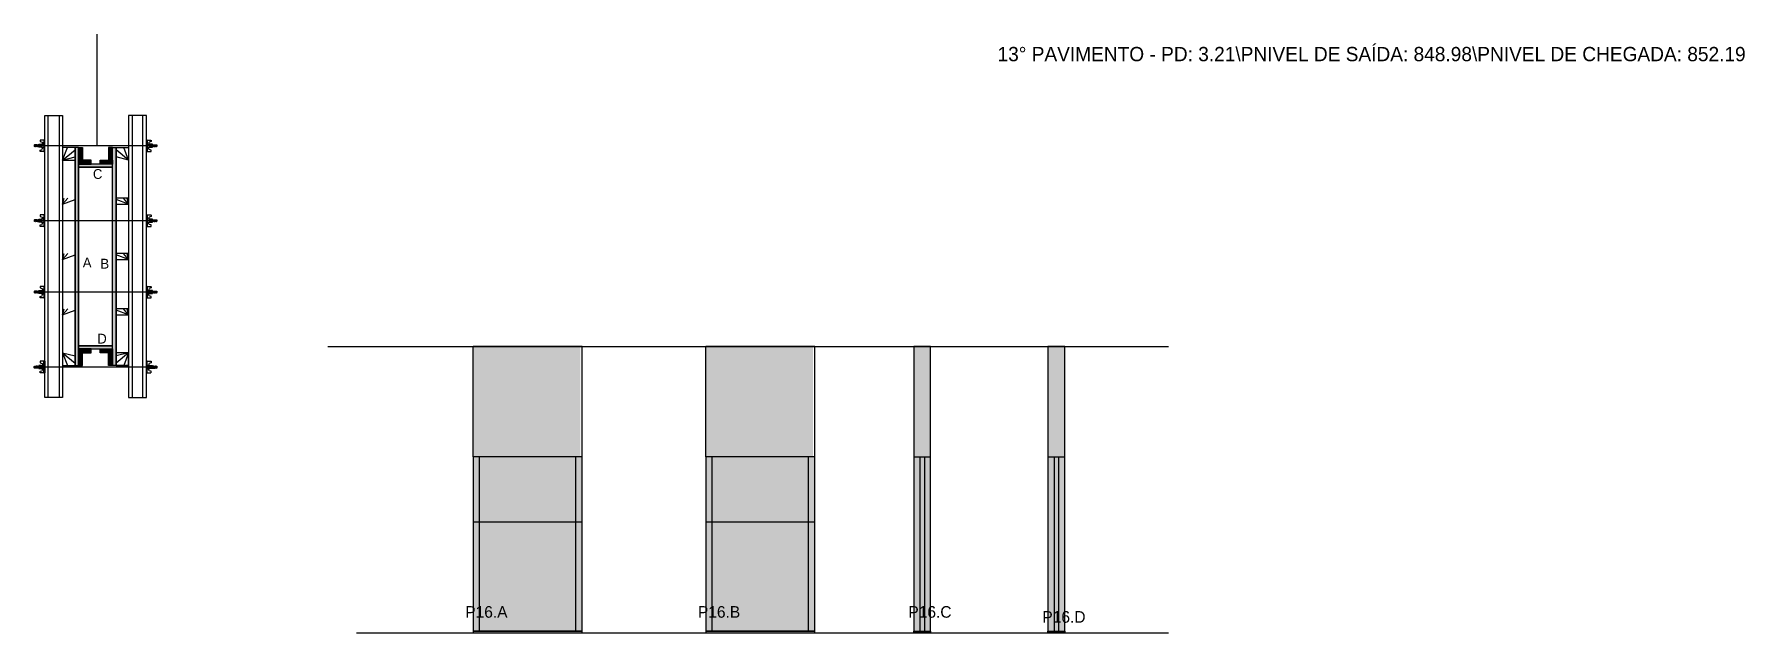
# Model space of a CAD drawing. Header units: metres. Extents: x 2916 to 4834, y 7594 to 8264.
import ezdxf

# ---------------------------------------------------------------- set-up
doc = ezdxf.new("R2010")
doc.units = ezdxf.units.M
for name, color, linetype in [('CHAPA', 7, 'Continuous'), ('COTA', 7, 'Continuous'), ('Hachura', 7, 'Continuous'), ('Madeira', 7, 'Continuous'), ('NOMENCLATURA', 7, 'Continuous'), ('Nível', 7, 'Continuous'), ('Painéis', 7, 'Continuous'), ('Perfil Metálico', 7, 'Continuous'), ('SARR_2.2x7', 7, 'Continuous'), ('SARRAFO', 7, 'Continuous'), ('Texto Seção', 7, 'Continuous'), ('TEXTO_GERAL', 7, 'Continuous')]:
    doc.layers.add(name, color=color, linetype=linetype)

msp = doc.modelspace()

# ---------------------------------------------------------------- hatches: boundary and pattern name
at = {"layer": 'COTA'}
h = msp.add_hatch(color=7, dxfattribs=at)
h.dxf.hatch_style = 1
h.paths.add_polyline_path([(3408.5, 7914.5), (3408.5, 7790.5), (3408.5, 7790.5), (3528.5, 7790.5), (3528.5, 7790.5), (3528.5, 7914.5), (3528.5, 7914.5), (3408.5, 7914.5)])
h = msp.add_hatch(color=7, dxfattribs=at)
h.dxf.hatch_style = 1
h.paths.add_polyline_path([(3669.4, 7914.5), (3669.4, 7790.5), (3669.4, 7790.5), (3789.4, 7790.5), (3789.4, 7790.5), (3789.4, 7914.5), (3789.4, 7914.5), (3669.4, 7914.5)])
h = msp.add_hatch(color=7, dxfattribs=at)
h.dxf.hatch_style = 1
h.paths.add_polyline_path([(3921.2, 7790.5), (3921.2, 7914.5), (3921.2, 7914.5), (3902.2, 7914.5), (3902.2, 7914.5), (3902.2, 7790.5), (3902.2, 7790.5), (3921.2, 7790.5), (3921.2, 7790.5)])
h = msp.add_hatch(color=7, dxfattribs=at)
h.dxf.hatch_style = 1
h.paths.add_polyline_path([(4071.7, 7790.5), (4071.7, 7914.5), (4071.7, 7914.5), (4052.7, 7914.5), (4052.7, 7914.5), (4052.7, 7790.5), (4052.7, 7790.5), (4071.7, 7790.5), (4071.7, 7790.5)])
at = {"layer": 'Hachura'}
h = msp.add_hatch(color=7, dxfattribs=at)
h.dxf.hatch_style = 1
h.paths.add_polyline_path([(2966.2, 8137.2), (2962.2, 8137.2), (2962.2, 8137.2), (2962.2, 7893.2), (2962.2, 7893.2), (2966.2, 7893.2), (2966.2, 7893.2), (2966.2, 8137.2)])
h = msp.add_hatch(color=7, dxfattribs=at)
h.dxf.hatch_style = 1
h.paths.add_polyline_path([(2966.2, 8137.2), (2962.2, 8137.2), (2962.2, 8137.2), (2962.2, 7893.2), (2962.2, 7893.2), (2966.2, 7893.2), (2966.2, 7893.2), (2966.2, 8137.2)])
h = msp.add_hatch(color=7, dxfattribs=at)
h.dxf.hatch_style = 1
h.paths.add_polyline_path([(2966.2, 8123.2), (2970.6, 8123.2), (2970.6, 8123.2), (2970.6, 8137.2), (2970.6, 8137.2), (2966.2, 8137.2), (2966.2, 8137.2), (2966.2, 8123.2)])
h = msp.add_hatch(color=7, dxfattribs=at)
h.dxf.hatch_style = 1
h.paths.add_polyline_path([(3004.2, 8123.2), (2999.8, 8123.2), (2999.8, 8123.2), (2999.8, 8137.2), (2999.8, 8137.2), (3004.2, 8137.2), (3004.2, 8137.2), (3004.2, 8123.2)])
h = msp.add_hatch(color=7, dxfattribs=at)
h.dxf.hatch_style = 1
h.paths.add_polyline_path([(3004.2, 8137.2), (3008.2, 8137.2), (3008.2, 8137.2), (3008.2, 7893.2), (3008.2, 7893.2), (3004.2, 7893.2), (3004.2, 7893.2), (3004.2, 8137.2)])
h = msp.add_hatch(color=7, dxfattribs=at)
h.dxf.hatch_style = 1
h.paths.add_polyline_path([(3004.2, 8137.2), (3008.2, 8137.2), (3008.2, 8137.2), (3008.2, 7893.2), (3008.2, 7893.2), (3004.2, 7893.2), (3004.2, 7893.2), (3004.2, 8137.2)])
h = msp.add_hatch(color=7, dxfattribs=at)
h.dxf.hatch_style = 1
h.paths.add_polyline_path([(2966.2, 8118.8), (2966.2, 8123.2), (2966.2, 8123.2), (2980.2, 8123.2), (2980.2, 8123.2), (2980.2, 8118.8), (2980.2, 8118.8), (2966.2, 8118.8)])
h = msp.add_hatch(color=7, dxfattribs=at)
h.dxf.hatch_style = 1
h.paths.add_polyline_path([(3004.2, 8115.2), (3004.2, 8118.8), (3004.2, 8118.8), (2966.2, 8118.8), (2966.2, 8118.8), (2966.2, 8115.2), (2966.2, 8115.2), (3004.2, 8115.2)])
h = msp.add_hatch(color=7, dxfattribs=at)
h.dxf.hatch_style = 1
h.paths.add_polyline_path([(3004.2, 8115.2), (3004.2, 8118.8), (3004.2, 8118.8), (2966.2, 8118.8), (2966.2, 8118.8), (2966.2, 8115.2), (2966.2, 8115.2), (3004.2, 8115.2)])
h = msp.add_hatch(color=7, dxfattribs=at)
h.dxf.hatch_style = 1
h.paths.add_polyline_path([(3004.2, 8118.8), (3004.2, 8123.2), (3004.2, 8123.2), (2990.2, 8123.2), (2990.2, 8123.2), (2990.2, 8118.8), (2990.2, 8118.8), (3004.2, 8118.8)])
h = msp.add_hatch(color=7, dxfattribs=at)
h.dxf.hatch_style = 1
h.paths.add_polyline_path([(3004.2, 7911.6), (3004.2, 7915.2), (3004.2, 7915.2), (2966.2, 7915.2), (2966.2, 7915.2), (2966.2, 7911.6), (2966.2, 7911.6), (3004.2, 7911.6)])
h = msp.add_hatch(color=7, dxfattribs=at)
h.dxf.hatch_style = 1
h.paths.add_polyline_path([(3004.2, 7911.6), (3004.2, 7915.2), (3004.2, 7915.2), (2966.2, 7915.2), (2966.2, 7915.2), (2966.2, 7911.6), (2966.2, 7911.6), (3004.2, 7911.6)])
h = msp.add_hatch(color=7, dxfattribs=at)
h.dxf.hatch_style = 1
h.paths.add_polyline_path([(2966.2, 7907.2), (2966.2, 7911.6), (2966.2, 7911.6), (2980.2, 7911.6), (2980.2, 7911.6), (2980.2, 7907.2), (2980.2, 7907.2), (2966.2, 7907.2)])
h = msp.add_hatch(color=7, dxfattribs=at)
h.dxf.hatch_style = 1
h.paths.add_polyline_path([(2966.2, 7907.2), (2970.6, 7907.2), (2970.6, 7907.2), (2970.6, 7893.2), (2970.6, 7893.2), (2966.2, 7893.2), (2966.2, 7893.2), (2966.2, 7907.2)])
h = msp.add_hatch(color=7, dxfattribs=at)
h.dxf.hatch_style = 1
h.paths.add_polyline_path([(3004.2, 7907.2), (3004.2, 7911.6), (3004.2, 7911.6), (2990.2, 7911.6), (2990.2, 7911.6), (2990.2, 7907.2), (2990.2, 7907.2), (3004.2, 7907.2)])
h = msp.add_hatch(color=7, dxfattribs=at)
h.dxf.hatch_style = 1
h.paths.add_polyline_path([(3004.2, 7907.2), (2999.8, 7907.2), (2999.8, 7907.2), (2999.8, 7893.2), (2999.8, 7893.2), (3004.2, 7893.2), (3004.2, 7893.2), (3004.2, 7907.2)])
h = msp.add_hatch(color=7, dxfattribs=at)
h.dxf.hatch_style = 1
h.paths.add_polyline_path([(3408.5, 7790.5), (3408.5, 7717.5), (3408.5, 7717.5), (3530.5, 7717.5), (3530.5, 7717.5), (3530.5, 7790.5), (3530.5, 7790.5), (3408.5, 7790.5)])
h = msp.add_hatch(color=7, dxfattribs=at)
h.dxf.hatch_style = 1
h.paths.add_polyline_path([(3669.4, 7790.5), (3669.4, 7717.5), (3669.4, 7717.5), (3791.4, 7717.5), (3791.4, 7717.5), (3791.4, 7790.5), (3791.4, 7790.5), (3669.4, 7790.5)])
h = msp.add_hatch(color=7, dxfattribs=at)
h.dxf.hatch_style = 1
h.paths.add_polyline_path([(3921.2, 7593.5), (3921.2, 7790.5), (3921.2, 7790.5), (3902.2, 7790.5), (3902.2, 7790.5), (3902.2, 7593.5), (3902.2, 7593.5), (3921.2, 7593.5), (3921.2, 7593.5)])
h = msp.add_hatch(color=7, dxfattribs=at)
h.dxf.hatch_style = 1
h.paths.add_polyline_path([(4071.7, 7593.5), (4071.7, 7790.5), (4071.7, 7790.5), (4052.7, 7790.5), (4052.7, 7790.5), (4052.7, 7593.5), (4052.7, 7593.5), (4071.7, 7593.5), (4071.7, 7593.5)])
h = msp.add_hatch(color=7, dxfattribs=at)
h.dxf.hatch_style = 1
h.paths.add_polyline_path([(3530.5, 7717.5), (3408.5, 7717.5), (3408.5, 7717.5), (3408.5, 7593.5), (3408.5, 7593.5), (3530.5, 7593.5), (3530.5, 7593.5), (3530.5, 7717.5)])
h = msp.add_hatch(color=7, dxfattribs=at)
h.dxf.hatch_style = 1
h.paths.add_polyline_path([(3791.4, 7717.5), (3669.4, 7717.5), (3669.4, 7717.5), (3669.4, 7593.5), (3669.4, 7593.5), (3791.4, 7593.5), (3791.4, 7593.5), (3791.4, 7717.5)])

# ---------------------------------------------------------------- linework, layer by layer
at = {"layer": 'CHAPA', "color": 7, "lineweight": 25}
for points in [[(2966.2, 8137.2), (2962.2, 8137.2), (2962.2, 7893.2), (2966.2, 7893.2)], [(2966.2, 8137.2), (2962.2, 8137.2), (2962.2, 7893.2), (2966.2, 7893.2)], [(3004.2, 8137.2), (3008.2, 8137.2), (3008.2, 7893.2), (3004.2, 7893.2)], [(3004.2, 8137.2), (3008.2, 8137.2), (3008.2, 7893.2), (3004.2, 7893.2)], [(3004.2, 8115.2), (3004.2, 8118.8), (2966.2, 8118.8), (2966.2, 8115.2)], [(3004.2, 8115.2), (3004.2, 8118.8), (2966.2, 8118.8), (2966.2, 8115.2)], [(3004.2, 7911.6), (3004.2, 7915.2), (2966.2, 7915.2), (2966.2, 7911.6)], [(3004.2, 7911.6), (3004.2, 7915.2), (2966.2, 7915.2), (2966.2, 7911.6)]]:
    msp.add_lwpolyline(points, close=True, dxfattribs=at)
at = {"layer": 'COTA', "color": 7, "lineweight": 25}
for p, q in [((3530.5, 7914.5), (3408.5, 7914.5)), ((3408.5, 7790.5), (3408.5, 7914.5)), ((3530.5, 7790.5), (3530.5, 7914.5)), ((3791.4, 7914.5), (3669.4, 7914.5)), ((3669.4, 7790.5), (3669.4, 7914.5)), ((3791.4, 7790.5), (3791.4, 7914.5))]:
    msp.add_line(p, q, dxfattribs=at)
for points in [[(3921.2, 7790.5), (3921.2, 7914.5), (3902.2, 7914.5), (3902.2, 7790.5)], [(4071.7, 7790.5), (4071.7, 7914.5), (4052.7, 7914.5), (4052.7, 7790.5)]]:
    msp.add_lwpolyline(points, dxfattribs=at)
at = {"layer": 'Defpoints', "color": 7, "lineweight": 25}
msp.add_line((2987.1, 8139.2), (2987.1, 8264.2), dxfattribs=at)
at = {"layer": 'Hachura', "color": 7, "lineweight": 25}
for p, q in [((2916.7, 8140.3), (2916.4, 8139.9)), ((2916.4, 8139.9), (2916.4, 8138.7)), ((2916.7, 8138.3), (2916.4, 8138.7)), ((2917, 8140.3), (2916.7, 8140.3)), ((2916.7, 8140.3), (2916.7, 8140.3)), ((2916.7, 8138.3), (2916.7, 8140.3)), ((2917.4, 8138.3), (2916.7, 8139.6)), ((2917.3, 8138.2), (2916.7, 8139.4)), ((2916.7, 8138.8), (2917.1, 8138.2)), ((2916.7, 8138.6), (2916.8, 8138.3)), ((2916.8, 8138.3), (2916.7, 8138.3)), ((2917, 8140.3), (2918, 8138.3)), ((2917, 8140.3), (2918, 8138.3)), ((2917.1, 8140.3), (2918.2, 8138.2)), ((2918.4, 8138.2), (2917.4, 8140.4)), ((2917.4, 8138.3), (2918, 8138.3)), ((2918.2, 8140.3), (2917.6, 8140.3)), ((2918.5, 8138.3), (2917.6, 8140.3)), ((2918.2, 8140.3), (2919.2, 8138.3)), ((2918.3, 8140.3), (2919.4, 8138.2)), ((2919.6, 8138.2), (2918.5, 8140.4)), ((2919.2, 8138.3), (2918.5, 8138.3)), ((2919.4, 8140.3), (2918.7, 8140.3)), ((2919.7, 8138.3), (2918.7, 8140.3)), ((2918.9, 8140.3), (2918.7, 8140.3)), ((2919.4, 8140.3), (2920.3, 8138.3)), ((2919.5, 8140.3), (2920.5, 8138.2)), ((2920.8, 8138.2), (2919.7, 8140.4)), ((2919.9, 8138.3), (2919.7, 8138.3)), ((2920.5, 8140.3), (2919.9, 8140.3)), ((2920.8, 8138.3), (2919.9, 8140.3)), ((2919.9, 8138.3), (2920.3, 8138.3)), ((2920.5, 8140.3), (2921.5, 8138.3)), ((2920.8, 8138.3), (2921.5, 8138.3)), ((2921.5, 8139.1), (2920.9, 8140.4)), ((2921.5, 8139.4), (2921, 8140.3)), ((2921.5, 8140.3), (2921, 8140.3)), ((3053, 8139.2), (2921.2, 8139.2)), ((2921.5, 8137.6), (2921.5, 8140.9)), ((2921.5, 8140.9), (2924.7, 8140.9)), ((2921.5, 8139.9), (2924.7, 8139.9)), ((2921.5, 8138.3), (2924.7, 8138.3)), ((2924.7, 8137.6), (2921.5, 8137.6)), ((2921.6, 8137.6), (2921.6, 8140.9)), ((2923, 8145.7), (2923, 8144)), ((2923, 8144), (2925.2, 8143.4)), ((2923, 8134.5), (2925.2, 8135)), ((2923, 8132.8), (2923, 8134.5)), ((2927.3, 8132.8), (2923, 8132.8)), ((2928.2, 8145.7), (2923.1, 8145.7)), ((2924.7, 8141.2), (2924.7, 8137.3)), ((2927.3, 8141.2), (2924.7, 8141.2)), ((2924.7, 8137.3), (2924.7, 8137.6)), ((2924.7, 8137.3), (2924.7, 8137.6)), ((2924.7, 8137.3), (2927.3, 8137.3)), ((2927.3, 8139.5), (2925.3, 8139.5)), ((2925.3, 8139), (2927.3, 8139)), ((2925.5, 8143.1), (2925.5, 8141.2)), ((2925.5, 8135.4), (2925.5, 8137.3)), ((2927.3, 8145.7), (2927.3, 8132.8)), ((2927.3, 8145.7), (2927.3, 8140.5)), ((2927.3, 8145.5), (2928.2, 8145.5)), ((2927.3, 8145.3), (2928.2, 8145.3)), ((2927.3, 8145), (2928.2, 8145)), ((2927.3, 8144.5), (2928.2, 8144.5)), ((2927.3, 8143.7), (2928.2, 8143.7)), ((2927.3, 8142.3), (2928.2, 8142.3)), ((2927.3, 8139.2), (2927.3, 8141.2)), ((2927.3, 8140.5), (2927.3, 8139.9)), ((2927.3, 8139.2), (2928.2, 8139.2)), ((2927.3, 8136.2), (2928.2, 8136.2)), ((2927.3, 8134.8), (2928.2, 8134.8)), ((2927.3, 8133.9), (2928.2, 8133.9)), ((2927.3, 8133.5), (2928.2, 8133.5)), ((2927.3, 8133.1), (2928.2, 8133.1)), ((2927.3, 8132.9), (2928.2, 8132.9)), ((2927.3, 8132.8), (2928.2, 8132.8)), ((2927.6, 8140.2), (2927.4, 8140.2)), ((2927.4, 8138.3), (2927.9, 8138.3)), ((2928, 8140.2), (2927.6, 8140.2)), ((2928.2, 8132.8), (2928.2, 8145.7)), ((2928.2, 8133.7), (2928.2, 8141.6)), ((3042.2, 8132.8), (3042.2, 8145.7)), ((3042.2, 8145.7), (3047.3, 8145.7)), ((3043.1, 8145.5), (3042.2, 8145.5)), ((3043.1, 8145.3), (3042.2, 8145.3)), ((3043.1, 8145), (3042.2, 8145)), ((3043.1, 8144.5), (3042.2, 8144.5)), ((3043.1, 8143.7), (3042.2, 8143.7)), ((3043.1, 8142.3), (3042.2, 8142.3)), ((3042.2, 8133.7), (3042.2, 8141.6)), ((3043.1, 8139.2), (3042.2, 8139.2)), ((3043.1, 8136.2), (3042.2, 8136.2)), ((3043.1, 8134.8), (3042.2, 8134.8)), ((3043.1, 8133.9), (3042.2, 8133.9)), ((3043.1, 8133.5), (3042.2, 8133.5)), ((3043.1, 8133.1), (3042.2, 8133.1)), ((3043.1, 8132.9), (3042.2, 8132.9)), ((3043.1, 8132.8), (3042.2, 8132.8)), ((3042.3, 8140.2), (3042.8, 8140.2)), ((3043, 8138.3), (3042.5, 8138.3)), ((3042.8, 8140.2), (3043, 8140.2)), ((3043.1, 8145.7), (3043.1, 8132.8)), ((3043.1, 8145.7), (3043.1, 8140.5)), ((3043.1, 8139.2), (3043.1, 8141.2)), ((3043.1, 8141.2), (3045.7, 8141.2)), ((3043.1, 8140.5), (3043.1, 8139.9)), ((3043.1, 8139.5), (3045.1, 8139.5)), ((3045.1, 8139), (3043.1, 8139)), ((3045.7, 8137.3), (3043.1, 8137.3)), ((3043.1, 8132.8), (3047.4, 8132.8)), ((3044.9, 8143.1), (3044.9, 8141.2)), ((3044.9, 8135.4), (3044.9, 8137.3)), ((3047.4, 8144), (3045.1, 8143.4)), ((3047.4, 8134.5), (3045.1, 8135)), ((3045.7, 8141.2), (3045.7, 8137.3)), ((3048.9, 8140.9), (3045.7, 8140.9)), ((3048.9, 8139.9), (3045.7, 8139.9)), ((3048.9, 8138.3), (3045.7, 8138.3)), ((3045.7, 8137.6), (3048.9, 8137.6)), ((3045.7, 8137.3), (3045.7, 8137.6)), ((3045.7, 8137.3), (3045.7, 8137.6)), ((3047.4, 8145.7), (3047.4, 8144)), ((3047.4, 8132.8), (3047.4, 8134.5)), ((3048.8, 8137.6), (3048.8, 8140.9)), ((3048.9, 8137.6), (3048.9, 8140.9)), ((3048.9, 8139.1), (3049.5, 8140.4)), ((3049.9, 8140.3), (3048.9, 8138.3)), ((3048.9, 8139.4), (3049.4, 8140.3)), ((3048.9, 8140.3), (3049.4, 8140.3)), ((3049.5, 8138.3), (3048.9, 8138.3)), ((3049.5, 8138.3), (3050.5, 8140.3)), ((3049.6, 8138.2), (3050.7, 8140.4)), ((3049.9, 8140.3), (3050.5, 8140.3)), ((3050.9, 8140.3), (3049.9, 8138.2)), ((3051, 8140.3), (3050.1, 8138.3)), ((3050.5, 8138.3), (3050.1, 8138.3)), ((3050.5, 8138.3), (3050.7, 8138.3)), ((3050.7, 8138.3), (3051.7, 8140.3)), ((3050.8, 8138.2), (3051.9, 8140.4)), ((3051, 8140.3), (3051.7, 8140.3)), ((3052.1, 8140.3), (3051, 8138.2)), ((3052.2, 8140.3), (3051.2, 8138.3)), ((3051.2, 8138.3), (3051.9, 8138.3)), ((3051.5, 8140.3), (3051.7, 8140.3)), ((3051.9, 8138.2), (3053, 8140.4)), ((3051.9, 8138.3), (3052.8, 8140.3)), ((3052.2, 8140.3), (3052.8, 8140.3)), ((3053.3, 8140.3), (3052.2, 8138.2)), ((3053.4, 8140.3), (3052.4, 8138.3)), ((3053.4, 8140.3), (3052.4, 8138.3)), ((3053, 8138.3), (3052.4, 8138.3)), ((3053, 8138.3), (3053.7, 8139.6)), ((3053.1, 8138.2), (3053.7, 8139.4)), ((3053.7, 8138.8), (3053.3, 8138.2)), ((3053.4, 8140.3), (3053.7, 8140.3)), ((3053.7, 8138.6), (3053.5, 8138.3)), ((3053.5, 8138.3), (3053.7, 8138.3)), ((3053.7, 8140.3), (3053.7, 8140.3)), ((3053.7, 8140.3), (3054, 8139.9)), ((3053.7, 8138.3), (3053.7, 8140.3)), ((3053.7, 8138.3), (3054, 8138.7)), ((3054, 8139.9), (3054, 8138.7)), ((2916.7, 8056.3), (2916.4, 8055.9)), ((2916.4, 8055.9), (2916.4, 8054.7)), ((2916.7, 8054.3), (2916.4, 8054.7)), ((2917, 8056.3), (2916.7, 8056.3)), ((2916.7, 8056.3), (2916.7, 8056.3)), ((2916.7, 8054.3), (2916.7, 8056.3)), ((2917.4, 8054.3), (2916.7, 8055.6)), ((2917.3, 8054.2), (2916.7, 8055.4)), ((2916.7, 8054.8), (2917.1, 8054.2)), ((2916.7, 8054.6), (2916.8, 8054.3)), ((2916.8, 8054.3), (2916.7, 8054.3)), ((2917, 8056.3), (2918, 8054.3)), ((2917, 8056.3), (2918, 8054.3)), ((2917.1, 8056.3), (2918.2, 8054.2)), ((2918.4, 8054.2), (2917.4, 8056.4)), ((2917.4, 8054.3), (2918, 8054.3)), ((2918.2, 8056.3), (2917.6, 8056.3)), ((2918.5, 8054.3), (2917.6, 8056.3)), ((2918.2, 8056.3), (2919.2, 8054.3)), ((2918.3, 8056.3), (2919.4, 8054.2)), ((2919.6, 8054.2), (2918.5, 8056.4)), ((2919.2, 8054.3), (2918.5, 8054.3)), ((2919.4, 8056.3), (2918.7, 8056.3)), ((2919.7, 8054.3), (2918.7, 8056.3)), ((2918.9, 8056.3), (2918.7, 8056.3)), ((2919.4, 8056.3), (2920.3, 8054.3)), ((2919.5, 8056.3), (2920.5, 8054.2)), ((2920.8, 8054.2), (2919.7, 8056.4)), ((2919.9, 8054.3), (2919.7, 8054.3)), ((2920.5, 8056.3), (2919.9, 8056.3)), ((2920.8, 8054.3), (2919.9, 8056.3)), ((2919.9, 8054.3), (2920.3, 8054.3)), ((2920.5, 8056.3), (2921.5, 8054.3)), ((2920.8, 8054.3), (2921.5, 8054.3)), ((2921.5, 8055.1), (2920.9, 8056.4)), ((2921.5, 8055.4), (2921, 8056.3)), ((2921.5, 8056.3), (2921, 8056.3)), ((3053, 8055.2), (2921.2, 8055.2)), ((2921.5, 8053.6), (2921.5, 8056.9)), ((2921.5, 8056.9), (2924.7, 8056.9)), ((2921.5, 8055.9), (2924.7, 8055.9)), ((2921.5, 8054.3), (2924.7, 8054.3)), ((2924.7, 8053.6), (2921.5, 8053.6)), ((2921.6, 8053.6), (2921.6, 8056.9)), ((2923, 8061.7), (2923, 8060)), ((2923, 8060), (2925.2, 8059.4)), ((2928.2, 8061.7), (2923.1, 8061.7)), ((2924.7, 8057.2), (2924.7, 8053.3)), ((2927.3, 8057.2), (2924.7, 8057.2)), ((2924.7, 8053.3), (2924.7, 8053.6)), ((2924.7, 8053.3), (2924.7, 8053.6)), ((2924.7, 8053.3), (2927.3, 8053.3)), ((2927.3, 8055.5), (2925.3, 8055.5)), ((2925.3, 8055), (2927.3, 8055)), ((2925.5, 8059.1), (2925.5, 8057.2)), ((2925.5, 8051.4), (2925.5, 8053.3)), ((2927.3, 8061.7), (2927.3, 8048.8)), ((2927.3, 8061.7), (2927.3, 8056.5)), ((2927.3, 8061.5), (2928.2, 8061.5)), ((2927.3, 8061.3), (2928.2, 8061.3)), ((2927.3, 8061), (2928.2, 8061)), ((2927.3, 8060.5), (2928.2, 8060.5)), ((2927.3, 8059.7), (2928.2, 8059.7)), ((2927.3, 8058.3), (2928.2, 8058.3)), ((2927.3, 8055.2), (2927.3, 8057.2)), ((2927.3, 8056.5), (2927.3, 8055.9)), ((2927.3, 8055.2), (2928.2, 8055.2)), ((2927.6, 8056.2), (2927.4, 8056.2)), ((2927.4, 8054.3), (2927.9, 8054.3)), ((2928, 8056.2), (2927.6, 8056.2)), ((2928.2, 8048.8), (2928.2, 8061.7)), ((2928.2, 8049.7), (2928.2, 8057.6)), ((3042.2, 8048.8), (3042.2, 8061.7)), ((3042.2, 8061.7), (3047.3, 8061.7)), ((3043.1, 8061.5), (3042.2, 8061.5)), ((3043.1, 8061.3), (3042.2, 8061.3)), ((3043.1, 8061), (3042.2, 8061)), ((3043.1, 8060.5), (3042.2, 8060.5)), ((3043.1, 8059.7), (3042.2, 8059.7)), ((3043.1, 8058.3), (3042.2, 8058.3)), ((3042.2, 8049.7), (3042.2, 8057.6)), ((3043.1, 8055.2), (3042.2, 8055.2)), ((3042.3, 8056.2), (3042.8, 8056.2)), ((3043, 8054.3), (3042.5, 8054.3)), ((3042.8, 8056.2), (3043, 8056.2)), ((3043.1, 8061.7), (3043.1, 8048.8)), ((3043.1, 8061.7), (3043.1, 8056.5)), ((3043.1, 8055.2), (3043.1, 8057.2)), ((3043.1, 8057.2), (3045.7, 8057.2)), ((3043.1, 8056.5), (3043.1, 8055.9)), ((3043.1, 8055.5), (3045.1, 8055.5)), ((3045.1, 8055), (3043.1, 8055)), ((3045.7, 8053.3), (3043.1, 8053.3)), ((3044.9, 8059.1), (3044.9, 8057.2)), ((3044.9, 8051.4), (3044.9, 8053.3)), ((3047.4, 8060), (3045.1, 8059.4)), ((3045.7, 8057.2), (3045.7, 8053.3)), ((3048.9, 8056.9), (3045.7, 8056.9)), ((3048.9, 8055.9), (3045.7, 8055.9)), ((3048.9, 8054.3), (3045.7, 8054.3)), ((3045.7, 8053.6), (3048.9, 8053.6)), ((3045.7, 8053.3), (3045.7, 8053.6)), ((3045.7, 8053.3), (3045.7, 8053.6)), ((3047.4, 8061.7), (3047.4, 8060)), ((3048.8, 8053.6), (3048.8, 8056.9)), ((3048.9, 8053.6), (3048.9, 8056.9)), ((3048.9, 8055.1), (3049.5, 8056.4)), ((3049.9, 8056.3), (3048.9, 8054.3)), ((3048.9, 8055.4), (3049.4, 8056.3)), ((3048.9, 8056.3), (3049.4, 8056.3)), ((3049.5, 8054.3), (3048.9, 8054.3)), ((3049.5, 8054.3), (3050.5, 8056.3)), ((3049.6, 8054.2), (3050.7, 8056.4)), ((3049.9, 8056.3), (3050.5, 8056.3)), ((3050.9, 8056.3), (3049.9, 8054.2)), ((3051, 8056.3), (3050.1, 8054.3)), ((3050.5, 8054.3), (3050.1, 8054.3)), ((3050.5, 8054.3), (3050.7, 8054.3)), ((3050.7, 8054.3), (3051.7, 8056.3)), ((3050.8, 8054.2), (3051.9, 8056.4)), ((3051, 8056.3), (3051.7, 8056.3)), ((3052.1, 8056.3), (3051, 8054.2)), ((3052.2, 8056.3), (3051.2, 8054.3)), ((3051.2, 8054.3), (3051.9, 8054.3)), ((3051.5, 8056.3), (3051.7, 8056.3)), ((3051.9, 8054.2), (3053, 8056.4)), ((3051.9, 8054.3), (3052.8, 8056.3)), ((3052.2, 8056.3), (3052.8, 8056.3)), ((3053.3, 8056.3), (3052.2, 8054.2)), ((3053.4, 8056.3), (3052.4, 8054.3)), ((3053.4, 8056.3), (3052.4, 8054.3)), ((3053, 8054.3), (3052.4, 8054.3)), ((3053, 8054.3), (3053.7, 8055.6)), ((3053.1, 8054.2), (3053.7, 8055.4)), ((3053.7, 8054.8), (3053.3, 8054.2)), ((3053.4, 8056.3), (3053.7, 8056.3)), ((3053.7, 8054.6), (3053.5, 8054.3)), ((3053.5, 8054.3), (3053.7, 8054.3)), ((3053.7, 8056.3), (3053.7, 8056.3)), ((3053.7, 8056.3), (3054, 8055.9)), ((3053.7, 8054.3), (3053.7, 8056.3)), ((3053.7, 8054.3), (3054, 8054.7)), ((3054, 8055.9), (3054, 8054.7)), ((2923, 8050.5), (2925.2, 8051)), ((2923, 8048.8), (2923, 8050.5)), ((2927.3, 8048.8), (2923, 8048.8)), ((2927.3, 8052.2), (2928.2, 8052.2)), ((2927.3, 8050.8), (2928.2, 8050.8)), ((2927.3, 8049.9), (2928.2, 8049.9)), ((2927.3, 8049.5), (2928.2, 8049.5)), ((2927.3, 8049.1), (2928.2, 8049.1)), ((2927.3, 8048.9), (2928.2, 8048.9)), ((2927.3, 8048.8), (2928.2, 8048.8)), ((3043.1, 8052.2), (3042.2, 8052.2)), ((3043.1, 8050.8), (3042.2, 8050.8)), ((3043.1, 8049.9), (3042.2, 8049.9)), ((3043.1, 8049.5), (3042.2, 8049.5)), ((3043.1, 8049.1), (3042.2, 8049.1)), ((3043.1, 8048.9), (3042.2, 8048.9)), ((3043.1, 8048.8), (3042.2, 8048.8)), ((3043.1, 8048.8), (3047.4, 8048.8)), ((3047.4, 8050.5), (3045.1, 8051)), ((3047.4, 8048.8), (3047.4, 8050.5)), ((2921.5, 7973.6), (2921.5, 7976.9)), ((2921.5, 7976.9), (2924.7, 7976.9)), ((2921.6, 7973.6), (2921.6, 7976.9)), ((2923, 7981.7), (2923, 7980)), ((2923, 7980), (2925.2, 7979.4)), ((2928.2, 7981.7), (2923.1, 7981.7)), ((2924.7, 7977.2), (2924.7, 7973.3)), ((2927.3, 7977.2), (2924.7, 7977.2)), ((2925.5, 7979.1), (2925.5, 7977.2)), ((2927.3, 7981.7), (2927.3, 7968.8)), ((2927.3, 7981.7), (2927.3, 7976.5)), ((2927.3, 7981.5), (2928.2, 7981.5)), ((2927.3, 7981.3), (2928.2, 7981.3)), ((2927.3, 7981), (2928.2, 7981)), ((2927.3, 7980.5), (2928.2, 7980.5)), ((2927.3, 7979.7), (2928.2, 7979.7)), ((2927.3, 7978.3), (2928.2, 7978.3)), ((2927.3, 7975.2), (2927.3, 7977.2)), ((2927.3, 7976.5), (2927.3, 7975.9)), ((2928.2, 7968.8), (2928.2, 7981.7)), ((2928.2, 7969.7), (2928.2, 7977.6)), ((3042.2, 7968.8), (3042.2, 7981.7)), ((3042.2, 7981.7), (3047.3, 7981.7)), ((3043.1, 7981.5), (3042.2, 7981.5)), ((3043.1, 7981.3), (3042.2, 7981.3)), ((3043.1, 7981), (3042.2, 7981)), ((3043.1, 7980.5), (3042.2, 7980.5)), ((3043.1, 7979.7), (3042.2, 7979.7)), ((3043.1, 7978.3), (3042.2, 7978.3)), ((3042.2, 7969.7), (3042.2, 7977.6)), ((3043.1, 7981.7), (3043.1, 7968.8)), ((3043.1, 7981.7), (3043.1, 7976.5)), ((3043.1, 7975.2), (3043.1, 7977.2)), ((3043.1, 7977.2), (3045.7, 7977.2)), ((3043.1, 7976.5), (3043.1, 7975.9)), ((3044.9, 7979.1), (3044.9, 7977.2)), ((3047.4, 7980), (3045.1, 7979.4)), ((3045.7, 7977.2), (3045.7, 7973.3)), ((3048.9, 7976.9), (3045.7, 7976.9)), ((3047.4, 7981.7), (3047.4, 7980)), ((3048.8, 7973.6), (3048.8, 7976.9)), ((3048.9, 7973.6), (3048.9, 7976.9)), ((2916.7, 7976.3), (2916.4, 7975.9)), ((2916.4, 7975.9), (2916.4, 7974.7)), ((2916.7, 7974.3), (2916.4, 7974.7)), ((2917, 7976.3), (2916.7, 7976.3)), ((2916.7, 7976.3), (2916.7, 7976.3)), ((2916.7, 7974.3), (2916.7, 7976.3)), ((2917.4, 7974.3), (2916.7, 7975.6)), ((2917.3, 7974.2), (2916.7, 7975.4)), ((2916.7, 7974.8), (2917.1, 7974.2)), ((2916.7, 7974.6), (2916.8, 7974.3)), ((2916.8, 7974.3), (2916.7, 7974.3)), ((2917, 7976.3), (2918, 7974.3)), ((2917, 7976.3), (2918, 7974.3)), ((2917.1, 7976.3), (2918.2, 7974.2)), ((2918.4, 7974.2), (2917.4, 7976.4)), ((2917.4, 7974.3), (2918, 7974.3)), ((2918.2, 7976.3), (2917.6, 7976.3)), ((2918.5, 7974.3), (2917.6, 7976.3)), ((2918.2, 7976.3), (2919.2, 7974.3)), ((2918.3, 7976.3), (2919.4, 7974.2)), ((2919.6, 7974.2), (2918.5, 7976.4)), ((2919.2, 7974.3), (2918.5, 7974.3)), ((2919.4, 7976.3), (2918.7, 7976.3)), ((2919.7, 7974.3), (2918.7, 7976.3)), ((2918.9, 7976.3), (2918.7, 7976.3)), ((2919.4, 7976.3), (2920.3, 7974.3)), ((2919.5, 7976.3), (2920.5, 7974.2)), ((2920.8, 7974.2), (2919.7, 7976.4)), ((2919.9, 7974.3), (2919.7, 7974.3)), ((2920.5, 7976.3), (2919.9, 7976.3)), ((2920.8, 7974.3), (2919.9, 7976.3)), ((2919.9, 7974.3), (2920.3, 7974.3)), ((2920.5, 7976.3), (2921.5, 7974.3)), ((2920.8, 7974.3), (2921.5, 7974.3)), ((2921.5, 7975.1), (2920.9, 7976.4)), ((2921.5, 7975.4), (2921, 7976.3)), ((2921.5, 7976.3), (2921, 7976.3)), ((3053, 7975.2), (2921.2, 7975.2)), ((2921.5, 7975.9), (2924.7, 7975.9)), ((2921.5, 7974.3), (2924.7, 7974.3)), ((2924.7, 7973.6), (2921.5, 7973.6)), ((2923, 7970.5), (2925.2, 7971)), ((2923, 7968.8), (2923, 7970.5)), ((2927.3, 7968.8), (2923, 7968.8)), ((2924.7, 7973.3), (2924.7, 7973.6)), ((2924.7, 7973.3), (2924.7, 7973.6)), ((2924.7, 7973.3), (2927.3, 7973.3)), ((2927.3, 7975.5), (2925.3, 7975.5)), ((2925.3, 7975), (2927.3, 7975)), ((2925.5, 7971.4), (2925.5, 7973.3)), ((2927.3, 7975.2), (2928.2, 7975.2)), ((2927.3, 7972.2), (2928.2, 7972.2)), ((2927.3, 7970.8), (2928.2, 7970.8)), ((2927.3, 7969.9), (2928.2, 7969.9)), ((2927.3, 7969.5), (2928.2, 7969.5)), ((2927.3, 7969.1), (2928.2, 7969.1)), ((2927.3, 7968.9), (2928.2, 7968.9)), ((2927.3, 7968.8), (2928.2, 7968.8)), ((2927.6, 7976.2), (2927.4, 7976.2)), ((2927.4, 7974.3), (2927.9, 7974.3)), ((2928, 7976.2), (2927.6, 7976.2)), ((3043.1, 7975.2), (3042.2, 7975.2)), ((3043.1, 7972.2), (3042.2, 7972.2)), ((3043.1, 7970.8), (3042.2, 7970.8)), ((3043.1, 7969.9), (3042.2, 7969.9)), ((3043.1, 7969.5), (3042.2, 7969.5)), ((3043.1, 7969.1), (3042.2, 7969.1)), ((3043.1, 7968.9), (3042.2, 7968.9)), ((3043.1, 7968.8), (3042.2, 7968.8)), ((3042.3, 7976.2), (3042.8, 7976.2)), ((3043, 7974.3), (3042.5, 7974.3)), ((3042.8, 7976.2), (3043, 7976.2)), ((3043.1, 7975.5), (3045.1, 7975.5)), ((3045.1, 7975), (3043.1, 7975)), ((3045.7, 7973.3), (3043.1, 7973.3)), ((3043.1, 7968.8), (3047.4, 7968.8)), ((3044.9, 7971.4), (3044.9, 7973.3)), ((3047.4, 7970.5), (3045.1, 7971)), ((3048.9, 7975.9), (3045.7, 7975.9)), ((3048.9, 7974.3), (3045.7, 7974.3)), ((3045.7, 7973.6), (3048.9, 7973.6)), ((3045.7, 7973.3), (3045.7, 7973.6)), ((3045.7, 7973.3), (3045.7, 7973.6)), ((3047.4, 7968.8), (3047.4, 7970.5)), ((3048.9, 7975.1), (3049.5, 7976.4)), ((3049.9, 7976.3), (3048.9, 7974.3)), ((3048.9, 7975.4), (3049.4, 7976.3)), ((3048.9, 7976.3), (3049.4, 7976.3)), ((3049.5, 7974.3), (3048.9, 7974.3)), ((3049.5, 7974.3), (3050.5, 7976.3)), ((3049.6, 7974.2), (3050.7, 7976.4)), ((3049.9, 7976.3), (3050.5, 7976.3)), ((3050.9, 7976.3), (3049.9, 7974.2)), ((3051, 7976.3), (3050.1, 7974.3)), ((3050.5, 7974.3), (3050.1, 7974.3)), ((3050.5, 7974.3), (3050.7, 7974.3)), ((3050.7, 7974.3), (3051.7, 7976.3)), ((3050.8, 7974.2), (3051.9, 7976.4)), ((3051, 7976.3), (3051.7, 7976.3)), ((3052.1, 7976.3), (3051, 7974.2)), ((3052.2, 7976.3), (3051.2, 7974.3)), ((3051.2, 7974.3), (3051.9, 7974.3)), ((3051.5, 7976.3), (3051.7, 7976.3)), ((3051.9, 7974.2), (3053, 7976.4)), ((3051.9, 7974.3), (3052.8, 7976.3)), ((3052.2, 7976.3), (3052.8, 7976.3)), ((3053.3, 7976.3), (3052.2, 7974.2)), ((3053.4, 7976.3), (3052.4, 7974.3)), ((3053.4, 7976.3), (3052.4, 7974.3)), ((3053, 7974.3), (3052.4, 7974.3)), ((3053, 7974.3), (3053.7, 7975.6)), ((3053.1, 7974.2), (3053.7, 7975.4)), ((3053.7, 7974.8), (3053.3, 7974.2)), ((3053.4, 7976.3), (3053.7, 7976.3)), ((3053.7, 7974.6), (3053.5, 7974.3)), ((3053.5, 7974.3), (3053.7, 7974.3)), ((3053.7, 7976.3), (3053.7, 7976.3)), ((3053.7, 7976.3), (3054, 7975.9)), ((3053.7, 7974.3), (3053.7, 7976.3)), ((3053.7, 7974.3), (3054, 7974.7)), ((3054, 7975.9), (3054, 7974.7)), ((2916.7, 7892.1), (2916.4, 7891.8)), ((2916.4, 7890.5), (2916.4, 7891.8)), ((2916.7, 7890.2), (2916.4, 7890.5)), ((2916.7, 7891.6), (2917.1, 7892.3)), ((2917.3, 7892.2), (2916.7, 7891.1)), ((2916.7, 7891.9), (2916.8, 7892.1)), ((2916.8, 7892.1), (2916.7, 7892.1)), ((2917.4, 7892.1), (2916.7, 7890.8)), ((2916.7, 7892.1), (2916.7, 7890.2)), ((2917, 7890.2), (2916.7, 7890.2)), ((2916.7, 7890.2), (2916.7, 7890.2)), ((2917, 7890.2), (2918, 7892.1)), ((2917, 7890.2), (2918, 7892.1)), ((2917.1, 7890.1), (2918.2, 7892.3)), ((2918.4, 7892.2), (2917.4, 7890.1)), ((2917.4, 7892.1), (2918, 7892.1)), ((2918.5, 7892.1), (2917.6, 7890.2)), ((2918.2, 7890.2), (2917.6, 7890.2)), ((2918.2, 7890.2), (2919.2, 7892.1)), ((2918.3, 7890.1), (2919.4, 7892.3)), ((2919.6, 7892.2), (2918.5, 7890.1)), ((2919.2, 7892.1), (2918.5, 7892.1)), ((2919.7, 7892.1), (2918.7, 7890.2)), ((2919.4, 7890.2), (2918.7, 7890.2)), ((2918.9, 7890.2), (2918.7, 7890.2)), ((2919.4, 7890.2), (2920.3, 7892.1)), ((2919.5, 7890.1), (2920.5, 7892.3)), ((2920.8, 7892.2), (2919.7, 7890.1)), ((2919.9, 7892.1), (2919.7, 7892.1)), ((2919.9, 7892.1), (2920.3, 7892.1)), ((2920.8, 7892.1), (2919.9, 7890.2)), ((2920.5, 7890.2), (2919.9, 7890.2)), ((2920.5, 7890.2), (2921.5, 7892.1)), ((2920.8, 7892.1), (2921.5, 7892.1)), ((2921.5, 7891.4), (2920.9, 7890.1)), ((2921.5, 7891.1), (2921, 7890.2)), ((2921.5, 7890.2), (2921, 7890.2)), ((3053, 7891.2), (2921.2, 7891.2)), ((2921.5, 7892.9), (2921.5, 7889.6)), ((2924.7, 7892.9), (2921.5, 7892.9)), ((2921.5, 7892.1), (2924.7, 7892.1)), ((2921.5, 7890.6), (2924.7, 7890.6)), ((2921.5, 7889.6), (2924.7, 7889.6)), ((2921.6, 7892.9), (2921.6, 7889.6)), ((2927.3, 7897.7), (2923, 7897.7)), ((2923, 7897.7), (2923, 7896)), ((2923, 7896), (2925.2, 7895.4)), ((2923, 7886.5), (2925.2, 7887)), ((2923, 7884.8), (2923, 7886.5)), ((2928.2, 7884.8), (2923.1, 7884.8)), ((2924.7, 7889.3), (2924.7, 7893.2)), ((2924.7, 7893.2), (2927.3, 7893.2)), ((2924.7, 7893.2), (2924.7, 7892.9)), ((2924.7, 7893.2), (2924.7, 7892.9)), ((2927.3, 7889.3), (2924.7, 7889.3)), ((2925.3, 7891.4), (2927.3, 7891.4)), ((2927.3, 7890.9), (2925.3, 7890.9)), ((2925.5, 7895.1), (2925.5, 7893.2)), ((2925.5, 7887.4), (2925.5, 7889.3)), ((2927.3, 7884.8), (2927.3, 7897.7)), ((2927.3, 7897.7), (2928.2, 7897.7)), ((2927.3, 7897.5), (2928.2, 7897.5)), ((2927.3, 7897.3), (2928.2, 7897.3)), ((2927.3, 7897), (2928.2, 7897)), ((2927.3, 7896.5), (2928.2, 7896.5)), ((2927.3, 7895.7), (2928.2, 7895.7)), ((2927.3, 7894.3), (2928.2, 7894.3)), ((2927.3, 7891.2), (2927.3, 7889.3)), ((2927.3, 7891.2), (2928.2, 7891.2)), ((2927.3, 7889.9), (2927.3, 7890.6)), ((2927.3, 7884.8), (2927.3, 7889.9)), ((2927.3, 7888.2), (2928.2, 7888.2)), ((2927.3, 7886.8), (2928.2, 7886.8)), ((2927.3, 7885.9), (2928.2, 7885.9)), ((2927.3, 7885.5), (2928.2, 7885.5)), ((2927.3, 7885.1), (2928.2, 7885.1)), ((2927.3, 7884.9), (2928.2, 7884.9)), ((2927.4, 7892.2), (2927.9, 7892.2)), ((2927.6, 7890.3), (2927.4, 7890.3)), ((2928, 7890.3), (2927.6, 7890.3)), ((2928.2, 7897.7), (2928.2, 7884.8)), ((2928.2, 7896.7), (2928.2, 7888.9)), ((3042.2, 7897.7), (3042.2, 7884.8)), ((3043.1, 7897.7), (3042.2, 7897.7)), ((3043.1, 7897.5), (3042.2, 7897.5)), ((3043.1, 7897.3), (3042.2, 7897.3)), ((3043.1, 7897), (3042.2, 7897)), ((3042.2, 7896.7), (3042.2, 7888.9)), ((3043.1, 7896.5), (3042.2, 7896.5)), ((3043.1, 7895.7), (3042.2, 7895.7)), ((3043.1, 7894.3), (3042.2, 7894.3)), ((3043.1, 7891.2), (3042.2, 7891.2)), ((3043.1, 7888.2), (3042.2, 7888.2)), ((3043.1, 7886.8), (3042.2, 7886.8)), ((3043.1, 7885.9), (3042.2, 7885.9)), ((3043.1, 7885.5), (3042.2, 7885.5)), ((3043.1, 7885.1), (3042.2, 7885.1)), ((3043.1, 7884.9), (3042.2, 7884.9)), ((3042.2, 7884.8), (3047.3, 7884.8)), ((3042.3, 7890.3), (3042.8, 7890.3)), ((3043, 7892.2), (3042.5, 7892.2)), ((3042.8, 7890.3), (3043, 7890.3)), ((3043.1, 7884.8), (3043.1, 7897.7)), ((3043.1, 7897.7), (3047.4, 7897.7)), ((3045.7, 7893.2), (3043.1, 7893.2)), ((3045.1, 7891.4), (3043.1, 7891.4)), ((3043.1, 7891.2), (3043.1, 7889.3)), ((3043.1, 7890.9), (3045.1, 7890.9)), ((3043.1, 7889.9), (3043.1, 7890.6)), ((3043.1, 7884.8), (3043.1, 7889.9)), ((3043.1, 7889.3), (3045.7, 7889.3)), ((3044.9, 7895.1), (3044.9, 7893.2)), ((3044.9, 7887.4), (3044.9, 7889.3)), ((3047.4, 7896), (3045.1, 7895.4)), ((3047.4, 7886.5), (3045.1, 7887)), ((3045.7, 7889.3), (3045.7, 7893.2)), ((3045.7, 7893.2), (3045.7, 7892.9)), ((3045.7, 7893.2), (3045.7, 7892.9)), ((3045.7, 7892.9), (3048.9, 7892.9)), ((3048.9, 7892.1), (3045.7, 7892.1)), ((3048.9, 7890.6), (3045.7, 7890.6)), ((3048.9, 7889.6), (3045.7, 7889.6)), ((3047.4, 7897.7), (3047.4, 7896)), ((3047.4, 7884.8), (3047.4, 7886.5)), ((3048.8, 7892.9), (3048.8, 7889.6)), ((3048.9, 7892.9), (3048.9, 7889.6)), ((3049.5, 7892.1), (3048.9, 7892.1)), ((3049.9, 7890.2), (3048.9, 7892.1)), ((3048.9, 7891.4), (3049.5, 7890.1)), ((3048.9, 7891.1), (3049.4, 7890.2)), ((3048.9, 7890.2), (3049.4, 7890.2)), ((3049.5, 7892.1), (3050.5, 7890.2)), ((3049.6, 7892.2), (3050.7, 7890.1)), ((3050.9, 7890.1), (3049.9, 7892.3)), ((3049.9, 7890.2), (3050.5, 7890.2)), ((3050.5, 7892.1), (3050.1, 7892.1)), ((3051, 7890.2), (3050.1, 7892.1)), ((3050.5, 7892.1), (3050.7, 7892.1)), ((3050.7, 7892.1), (3051.7, 7890.2)), ((3050.8, 7892.2), (3051.9, 7890.1)), ((3052.1, 7890.1), (3051, 7892.3)), ((3051, 7890.2), (3051.7, 7890.2)), ((3051.2, 7892.1), (3051.9, 7892.1)), ((3052.2, 7890.2), (3051.2, 7892.1)), ((3051.5, 7890.2), (3051.7, 7890.2)), ((3051.9, 7892.2), (3053, 7890.1)), ((3051.9, 7892.1), (3052.8, 7890.2)), ((3053.3, 7890.1), (3052.2, 7892.3)), ((3052.2, 7890.2), (3052.8, 7890.2)), ((3053.4, 7890.2), (3052.4, 7892.1)), ((3053, 7892.1), (3052.4, 7892.1)), ((3053.4, 7890.2), (3052.4, 7892.1)), ((3053, 7892.1), (3053.7, 7890.8)), ((3053.1, 7892.2), (3053.7, 7891.1)), ((3053.7, 7891.6), (3053.3, 7892.3)), ((3053.4, 7890.2), (3053.7, 7890.2)), ((3053.7, 7891.9), (3053.5, 7892.1)), ((3053.5, 7892.1), (3053.7, 7892.1)), ((3053.7, 7892.1), (3054, 7891.8)), ((3053.7, 7892.1), (3053.7, 7890.2)), ((3053.7, 7890.2), (3054, 7890.5)), ((3053.7, 7890.2), (3053.7, 7890.2)), ((3054, 7890.5), (3054, 7891.8))]:
    msp.add_line(p, q, dxfattribs=at)
at = {"layer": 'Madeira', "color": 7, "lineweight": 25}
for p, q in [((2948.2, 8123.2), (2953.6, 8137.2)), ((2948.2, 8123.2), (2962.2, 8134.7)), ((3022.2, 8123.2), (3008.2, 8134.7)), ((3022.2, 8123.2), (3016.8, 8137.2)), ((2948.2, 8123.2), (2962.2, 8126.7)), ((3022.2, 8123.2), (3008.2, 8126.7)), ((2948.2, 8073.7), (2953.9, 8080.7)), ((2948.2, 8073.7), (2949.9, 8080.7)), ((2948.2, 8073.7), (2962.2, 8079.2)), ((3022.2, 8073.7), (3008.2, 8079.2)), ((3022.2, 8073.7), (3016.5, 8080.7)), ((3022.2, 8073.7), (3020.5, 8080.7)), ((2948.2, 8011.7), (2953.9, 8018.7)), ((2948.2, 8011.7), (2949.9, 8018.7)), ((2948.2, 8011.7), (2962.2, 8017.2)), ((3022.2, 8011.7), (3008.2, 8017.2)), ((3022.2, 8011.7), (3016.5, 8018.7)), ((3022.2, 8011.7), (3020.5, 8018.7)), ((2948.2, 7949.7), (2953.9, 7956.7)), ((2948.2, 7949.7), (2949.9, 7956.7)), ((2948.2, 7949.7), (2962.2, 7955.2)), ((3022.2, 7949.7), (3008.2, 7955.2)), ((3022.2, 7949.7), (3016.5, 7956.7)), ((3022.2, 7949.7), (3020.5, 7956.7)), ((2948.2, 7907.2), (2962.2, 7895.7)), ((2948.2, 7907.2), (2962.2, 7903.8)), ((2948.2, 7907.2), (2953.6, 7893.2)), ((3022.2, 7907.2), (3008.2, 7895.7)), ((3022.2, 7907.2), (3008.2, 7903.8)), ((3022.2, 7907.2), (3016.8, 7893.2))]:
    msp.add_line(p, q, dxfattribs=at)
for points in [[(2948.2, 8123.2), (2962.2, 8123.2), (2962.2, 8137.2), (2948.2, 8137.2)], [(2948.2, 7893.2), (2962.2, 7893.2), (2962.2, 8137.2), (2948.2, 8137.2)], [(3022.2, 7893.2), (3008.2, 7893.2), (3008.2, 8137.2), (3022.2, 8137.2)], [(3022.2, 8073.7), (3022.2, 8080.7), (3008.2, 8080.7), (3008.2, 8073.7)], [(3022.2, 8011.7), (3022.2, 8018.7), (3008.2, 8018.7), (3008.2, 8011.7)], [(3022.2, 7949.7), (3022.2, 7956.7), (3008.2, 7956.7), (3008.2, 7949.7)], [(3022.2, 7907.2), (3008.2, 7907.2), (3008.2, 7893.2), (3022.2, 7893.2)]]:
    msp.add_lwpolyline(points, close=True, dxfattribs=at)
at = {"layer": 'Nível', "color": 7, "lineweight": 25}
for p, q in [((3245.7, 7914.5), (4187.7, 7914.5)), ((3277.5, 7593.5), (4187.7, 7593.5))]:
    msp.add_line(p, q, dxfattribs=at)
at = {"layer": 'Painéis', "color": 7, "lineweight": 25}
for p, q in [((3408.5, 7790.5), (3408.5, 7593.5)), ((3530.5, 7790.5), (3408.5, 7790.5)), ((3530.5, 7593.5), (3530.5, 7790.5)), ((3669.4, 7790.5), (3669.4, 7593.5)), ((3791.4, 7790.5), (3669.4, 7790.5)), ((3791.4, 7593.5), (3791.4, 7790.5)), ((3902.2, 7790.5), (3902.2, 7595.5)), ((3902.2, 7790.5), (3921.2, 7790.5)), ((3921.2, 7595.5), (3921.2, 7790.5)), ((4052.7, 7790.5), (4052.7, 7595.5)), ((4052.7, 7790.5), (4071.7, 7790.5)), ((4071.7, 7595.5), (4071.7, 7790.5)), ((3530.5, 7717.5), (3408.5, 7717.5)), ((3791.4, 7717.5), (3669.4, 7717.5)), ((3408.5, 7595.5), (3530.5, 7595.5)), ((3669.4, 7595.5), (3791.4, 7595.5)), ((3902.2, 7595.5), (3921.2, 7595.5)), ((4052.7, 7595.5), (4071.7, 7595.5))]:
    msp.add_line(p, q, dxfattribs=at)
for points in [[(2966.2, 7915.2), (3004.2, 7915.2), (3004.2, 8115.2), (2966.2, 8115.2)], [(3530.5, 7595.5), (3408.5, 7595.5), (3408.5, 7593.5), (3530.5, 7593.5)], [(3791.4, 7595.5), (3669.4, 7595.5), (3669.4, 7593.5), (3791.4, 7593.5)], [(3902.2, 7595.5), (3921.2, 7595.5), (3921.2, 7593.5), (3902.2, 7593.5)], [(4052.7, 7595.5), (4071.7, 7595.5), (4071.7, 7593.5), (4052.7, 7593.5)]]:
    msp.add_lwpolyline(points, close=True, dxfattribs=at)
at = {"layer": 'Perfil Metálico', "color": 7, "lineweight": 25}
for points in [[(2928.2, 8173.2), (2948.2, 8173.2), (2948.2, 7857.2), (2928.2, 7857.2)], [(2944.2, 7857.2), (2932.2, 7857.2), (2932.2, 8173.2), (2944.2, 8173.2)], [(3042.2, 8173.2), (3022.2, 8173.2), (3022.2, 7857.2), (3042.2, 7857.2)], [(3026.2, 7857.2), (3038.2, 7857.2), (3038.2, 8173.2), (3026.2, 8173.2)]]:
    msp.add_lwpolyline(points, close=True, dxfattribs=at)
at = {"layer": 'SARR_2.2x7', "color": 7, "lineweight": 25}
for p, q in [((3415.5, 7717.5), (3415.5, 7790.5)), ((3523.5, 7717.5), (3523.5, 7790.5)), ((3676.4, 7717.5), (3676.4, 7790.5)), ((3784.4, 7717.5), (3784.4, 7790.5)), ((3909.2, 7790.5), (3909.2, 7595.5)), ((3914.2, 7790.5), (3914.2, 7595.5)), ((4059.7, 7790.5), (4059.7, 7595.5)), ((4064.7, 7790.5), (4064.7, 7595.5)), ((3415.5, 7595.5), (3415.5, 7717.5)), ((3523.5, 7595.5), (3523.5, 7717.5)), ((3676.4, 7595.5), (3676.4, 7717.5)), ((3784.4, 7595.5), (3784.4, 7717.5)), ((3415.5, 7595.5), (3415.5, 7595.5)), ((3523.5, 7595.5), (3523.5, 7595.5)), ((3676.4, 7595.5), (3676.4, 7595.5)), ((3784.4, 7595.5), (3784.4, 7595.5))]:
    msp.add_line(p, q, dxfattribs=at)
at = {"layer": 'SARRAFO', "color": 7, "lineweight": 25}
for points in [[(2970.6, 8137.2), (2970.6, 8123.2), (2966.2, 8123.2), (2966.2, 8137.2)], [(2999.8, 8137.2), (2999.8, 8123.2), (3004.2, 8123.2), (3004.2, 8137.2)], [(2980.2, 8123.2), (2966.2, 8123.2), (2966.2, 8118.8), (2980.2, 8118.8)], [(2990.2, 8123.2), (3004.2, 8123.2), (3004.2, 8118.8), (2990.2, 8118.8)], [(2980.2, 7911.6), (2966.2, 7911.6), (2966.2, 7907.2), (2980.2, 7907.2)], [(2970.6, 7893.2), (2970.6, 7907.2), (2966.2, 7907.2), (2966.2, 7893.2)], [(2990.2, 7911.6), (3004.2, 7911.6), (3004.2, 7907.2), (2990.2, 7907.2)], [(2999.8, 7893.2), (2999.8, 7907.2), (3004.2, 7907.2), (3004.2, 7893.2)]]:
    msp.add_lwpolyline(points, close=True, dxfattribs=at)

# ---------------------------------------------------------------- texts
at = {"layer": 'NOMENCLATURA', "color": 7, "lineweight": 25}
msp.add_text('13° PAVIMENTO - PD: 3.21\\PNIVEL DE SAÍDA: 848.98\\PNIVEL DE CHEGADA: 852.19', height=16, dxfattribs=at).set_placement((3996.2, 8234))
at = {"layer": 'Texto Seção', "color": 7, "lineweight": 25}
for s, p in [('P16.A', (3399.6, 7610.4)), ('P16.B', (3660.4, 7610.4)), ('P16.C', (3896.3, 7610.4)), ('P16.D', (4046.5, 7604.8))]:
    msp.add_text(s, height=13, dxfattribs=at).set_placement(p)
at = {"layer": 'TEXTO_GERAL', "color": 7, "lineweight": 25}
for s, p in [('C', (2982.2, 8102.1)), ('A', (2970.8, 8002.9)), ('B', (2990.6, 8001.6)), ('D', (2987.1, 7917.6))]:
    msp.add_text(s, height=11, dxfattribs=at).set_placement(p)

doc.saveas('drawing.dxf')
